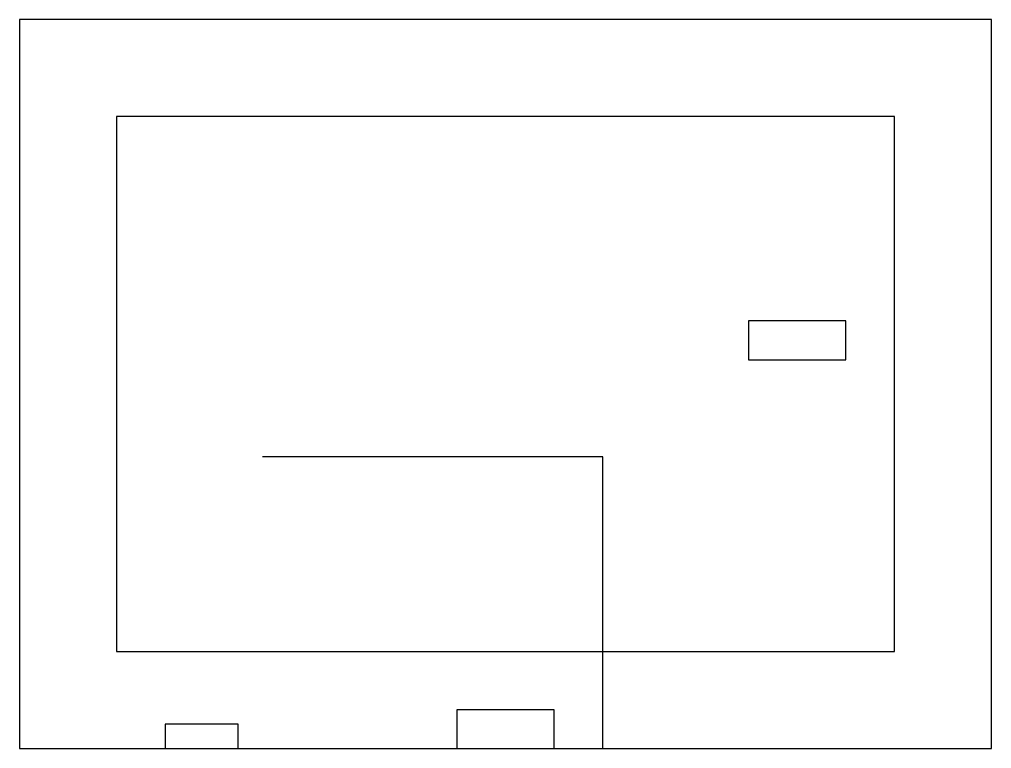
# Model space of a CAD drawing. Header units: metres. Extents: x 0 to 200, y 0 to 150.
import ezdxf

# ---------------------------------------------------------------- set-up
doc = ezdxf.new("R2010")
doc.units = ezdxf.units.M
for name, color, linetype in [('basement_exterior_wall', 2, 'Continuous'), ('basement_interior_wall', 1, 'Continuous'), ('front_door_main', 4, 'Continuous'), ('front_window_main', 5, 'Continuous'), ('main_floor_garage_wall', 3, 'Continuous'), ('patio_door_main', 6, 'Continuous')]:
    doc.layers.add(name, color=color, linetype=linetype)

msp = doc.modelspace()

# ---------------------------------------------------------------- linework, layer by layer
at = {"layer": 'basement_exterior_wall'}
msp.add_lwpolyline([(0, 0), (200, 0), (200, 150), (0, 150), (0, 0)], dxfattribs=at)
at = {"layer": 'basement_interior_wall'}
msp.add_lwpolyline([(20, 20), (180, 20), (180, 130), (20, 130), (20, 20)], dxfattribs=at)
at = {"layer": 'front_door_main'}
msp.add_lwpolyline([(90, 0), (110, 0), (110, 8), (90, 8), (90, 0)], dxfattribs=at)
at = {"layer": 'front_window_main'}
msp.add_lwpolyline([(30, 0), (45, 0), (45, 5), (30, 5), (30, 0)], dxfattribs=at)
at = {"layer": 'main_floor_garage_wall'}
msp.add_lwpolyline([(50, 0), (120, 0), (120, 60), (50, 60)], dxfattribs=at)
at = {"layer": 'patio_door_main'}
msp.add_lwpolyline([(150, 80), (170, 80), (170, 88), (150, 88), (150, 80)], dxfattribs=at)

doc.saveas('drawing.dxf')
